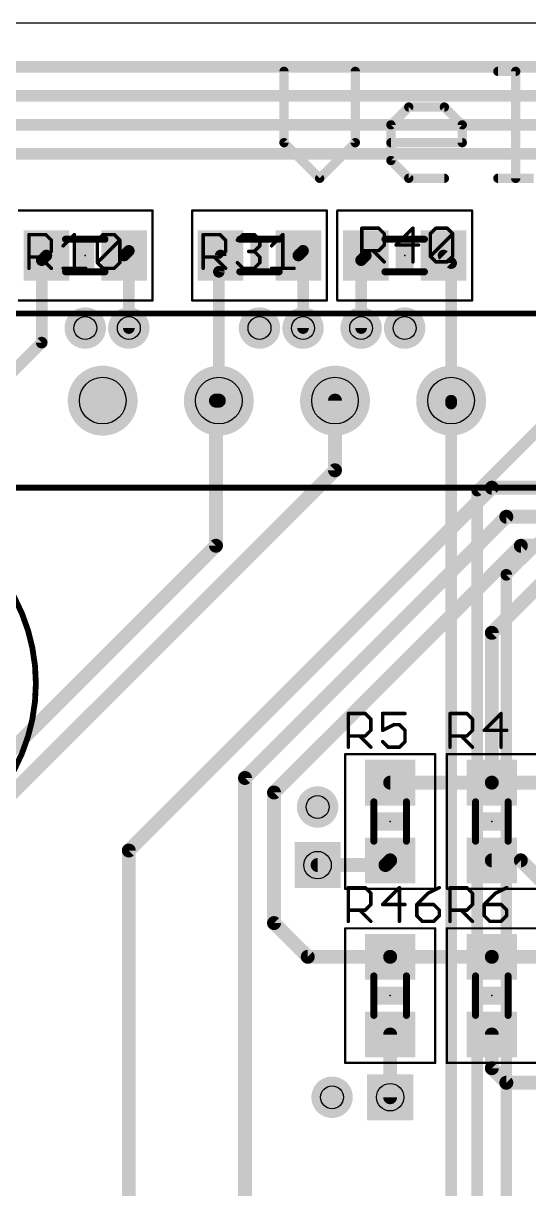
# Model space of a CAD drawing. Extents: x -0.04 to 2.7, y -0.07 to 2.5.
# Drawn here: x 0.972 to 1.407, y 1.496 to 2.5 of the extents above; entities that cross this region are included whole.
import ezdxf

# ---------------------------------------------------------------- set-up
doc = ezdxf.new("R2010")
doc.units = 0
for name, color, linetype in [('1', 22, 'CONTINUOUS'), ('16', 175, 'CONTINUOUS'), ('17', 82, 'CONTINUOUS'), ('18', 82, 'CONTINUOUS'), ('20', 7, 'CONTINUOUS'), ('21', 253, 'CONTINUOUS'), ('23', 7, 'CONTINUOUS'), ('24', 7, 'CONTINUOUS'), ('25', 253, 'CONTINUOUS'), ('31', 253, 'CONTINUOUS'), ('32', 253, 'CONTINUOUS'), ('35', 253, 'CONTINUOUS'), ('36', 253, 'CONTINUOUS'), ('39', 22, 'CONTINUOUS'), ('40', 175, 'CONTINUOUS'), ('44', 253, 'CONTINUOUS'), ('48', 253, 'CONTINUOUS'), ('51', 253, 'CONTINUOUS'), ('52', 253, 'CONTINUOUS')]:
    doc.layers.add(name, color=color, linetype=linetype)

# ---------------------------------------------------------------- blocks, each defined once
blk = doc.blocks.new('ROUNDP')
at = {"const_width": 0.5}
blk.add_lwpolyline([(0, -0.25, 1), (0, 0.25, 1), (0, -0.25)], format="xyb", dxfattribs=at)
blk = doc.blocks.new('RECT')
blk.add_solid([(-0.5, -0.5), (0.5, -0.5), (-0.5, 0.5), (0.5, 0.5)])
blk = doc.blocks.new('ROUNDV')
at = {"const_width": 0.5}
blk.add_lwpolyline([(0, -0.25, 1), (0, 0.25, 1), (0, -0.25)], format="xyb", dxfattribs=at)
blk = doc.blocks.new('SQUAREV')
blk.add_solid([(-0.5, -0.5), (0.5, -0.5), (-0.5, 0.5), (0.5, 0.5)])

msp = doc.modelspace()

# ---------------------------------------------------------------- linework, layer by layer
at = {"layer": '1'}
for points, const_width in [([(1.7125, 2.4625), (0.575, 2.4625)], 0.01), ([(1.6375, 2.4375), (0.575, 2.4375)], 0.01), ([(1.5625, 2.4125), (0.575, 2.4125)], 0.01), ([(1.5025, 2.3875), (0.6125, 2.3875)], 0.01), ([(1.1375, 2.05), (1.1375, 2.175)], 0.012), ([(1.1375, 2.175), (1.14, 2.175)], 0.012), ([(1.24, 2.115), (1.24, 2.175)], 0.012), ([(0.85, 1.725), (1.24, 2.115)], 0.012), ([(1.375, 2.1), (1.0625, 1.7875)], 0.012), ([(2.1625, 2.1), (1.375, 2.1)], 0.012), ([(1.3875, 2.075), (1.1625, 1.85)], 0.012), ([(2.2375, 2.075), (1.3875, 2.075)], 0.012), ([(0.875, 1.7875), (1.1375, 2.05)], 0.012), ([(1.4, 2.05), (1.1875, 1.8375)], 0.012), ([(2.3125, 2.05), (1.4, 2.05)], 0.012), ([(1.425, 2.025), (1.375, 1.975)], 0.012), ([(1.375, 1.975), (1.375, 1.845965)], 0.012), ([(1.1625, 1.85), (1.1625, 1.3875)], 0.012), ([(1.375, 1.845965), (1.2875, 1.845965)], 0.012), ([(1.375, 1.845965), (1.5, 1.845965)], 0.012), ([(1.1875, 1.8375), (1.1875, 1.725)], 0.012), ([(1.0625, 1.7875), (1.0625, 1.3)], 0.012), ([(1.283465, 1.775), (1.225, 1.775)], 0.012), ([(1.2875, 1.779035), (1.283465, 1.775)], 0.012), ([(1.4, 1.779035), (1.375, 1.779035)], 0.012), ([(1.447785, 1.73125), (1.4, 1.779035)], 0.012), ([(1.1875, 1.725), (1.216535, 1.695965)], 0.012), ([(1.216535, 1.695965), (1.2875, 1.695965)], 0.012), ([(1.2875, 1.695965), (1.375, 1.695965)], 0.012), ([(1.433071, 1.695965), (1.375, 1.695965)], 0.012), ([(1.2875, 1.629035), (1.2875, 1.575)], 0.012), ([(1.375, 1.629035), (1.375, 1.6)], 0.012), ([(1.375, 1.6), (1.3875, 1.5875)], 0.012), ([(1.3875, 1.5875), (1.625, 1.5875)], 0.012)]:
    msp.add_lwpolyline(points, dxfattribs=dict(at, const_width=const_width))
at = {"layer": '1', "const_width": 0.006}
for points in [[(1.1405, 2.175, 1), (1.1345, 2.175)], [(1.1375, 2.178, 1), (1.1375, 2.172)], [(1.14, 2.172, 1), (1.14, 2.178)], [(1.243, 2.175, 1), (1.237, 2.175)], [(1.237, 2.115, 1), (1.243, 2.115)], [(1.242121, 2.112879, 1), (1.237879, 2.117121)], [(1.375, 2.103, 1), (1.375, 2.097)], [(1.377121, 2.097879, 1), (1.372879, 2.102121)], [(1.3875, 2.078, 1), (1.3875, 2.072)], [(1.389621, 2.072879, 1), (1.385379, 2.077121)], [(1.1345, 2.05, 1), (1.1405, 2.05)], [(1.139621, 2.047879, 1), (1.135379, 2.052121)], [(1.4, 2.053, 1), (1.4, 2.047)], [(1.402121, 2.047879, 1), (1.397879, 2.052121)], [(1.378, 1.975, 1), (1.372, 1.975)], [(1.372879, 1.977121, 1), (1.377121, 1.972879)], [(1.1655, 1.85, 1), (1.1595, 1.85)], [(1.160379, 1.852121, 1), (1.164621, 1.847879)], [(1.2875, 1.848965, 1), (1.2875, 1.842965)], [(1.375, 1.848965, 1), (1.375, 1.842965)], [(1.372, 1.845965, 1), (1.378, 1.845965)], [(1.375, 1.842965, 1), (1.375, 1.848965)], [(1.1905, 1.8375, 1), (1.1845, 1.8375)], [(1.185379, 1.839621, 1), (1.189621, 1.835379)], [(1.0655, 1.7875, 1), (1.0595, 1.7875)], [(1.060379, 1.789621, 1), (1.064621, 1.785379)], [(1.225, 1.778, 1), (1.225, 1.772)], [(1.281343, 1.777121, 1), (1.285586, 1.772879)], [(1.283465, 1.772, 1), (1.283465, 1.778)], [(1.289621, 1.776914, 1), (1.285379, 1.781157)], [(1.375, 1.782035, 1), (1.375, 1.776035)], [(1.402121, 1.781157, 1), (1.397879, 1.776914)], [(1.4, 1.776035, 1), (1.4, 1.782035)], [(1.189621, 1.727121, 1), (1.185379, 1.722879)], [(1.1845, 1.725, 1), (1.1905, 1.725)], [(1.216535, 1.698965, 1), (1.216535, 1.692965)], [(1.214414, 1.693843, 1), (1.218657, 1.698086)], [(1.2875, 1.698965, 1), (1.2875, 1.692965)], [(1.2875, 1.692965, 1), (1.2875, 1.698965)], [(1.375, 1.698965, 1), (1.375, 1.692965)], [(1.375, 1.692965, 1), (1.375, 1.698965)], [(1.2905, 1.629035, 1), (1.2845, 1.629035)], [(1.378, 1.629035, 1), (1.372, 1.629035)], [(1.377121, 1.602121, 1), (1.372879, 1.597879)], [(1.372, 1.6, 1), (1.378, 1.6)], [(1.3875, 1.5905, 1), (1.3875, 1.5845)], [(1.385379, 1.585379, 1), (1.389621, 1.589621)], [(1.2845, 1.575, 1), (1.2905, 1.575)]]:
    msp.add_lwpolyline(points, format="xyb", dxfattribs=at)
at = {"layer": '16', "const_width": 0.01}
for points in [[(1.058465, 2.3), (1.0625, 2.304035)], [(1.0625, 2.304035), (1.0625, 2.2375)], [(1.208465, 2.3), (1.2125, 2.304035)], [(1.2125, 2.304035), (1.2125, 2.2375)], [(0.991535, 2.3), (0.9875, 2.295965)], [(0.9875, 2.295965), (0.9875, 2.225)], [(1.141535, 2.3), (1.14, 2.285965)], [(1.266535, 2.3), (1.2625, 2.295965)], [(1.2625, 2.295965), (1.2625, 2.2375)], [(1.333465, 2.3), (1.34, 2.293465)], [(1.14, 2.285965), (1.14, 2.175)], [(1.34, 2.293465), (1.34, 2.175)], [(0.9875, 2.225), (0.94, 2.1775)], [(1.34, 2.1725), (1.34, 2.175)], [(1.34, 0.665), (1.34, 2.175)], [(1.3625, 2.0975), (1.44, 2.175)], [(1.3875, 2.025), (1.5375, 2.175)], [(1.3625, 0.65), (1.3625, 2.0975)], [(1.3875, 0.6375), (1.3875, 2.025)]]:
    msp.add_lwpolyline(points, dxfattribs=at)
at = {"layer": '16', "const_width": 0.005}
for points in [[(1.065, 2.304035, 1), (1.06, 2.304035)], [(1.064268, 2.302268, 1), (1.060732, 2.305803)], [(1.215, 2.304035, 1), (1.21, 2.304035)], [(1.214268, 2.302268, 1), (1.210732, 2.305803)], [(0.99, 2.295965, 1), (0.985, 2.295965)], [(0.985732, 2.297732, 1), (0.989268, 2.294197)], [(0.993303, 2.298232, 1), (0.989768, 2.301768)], [(1.056697, 2.301768, 1), (1.060232, 2.298232)], [(1.144021, 2.299728, 1), (1.13905, 2.300272)], [(1.206697, 2.301768, 1), (1.210232, 2.298232)], [(1.265, 2.295965, 1), (1.26, 2.295965)], [(1.260732, 2.297732, 1), (1.264268, 2.294197)], [(1.268303, 2.298232, 1), (1.264768, 2.301768)], [(1.335232, 2.301768, 1), (1.331697, 2.298232)], [(1.1425, 2.285965, 1), (1.1375, 2.285965)], [(1.137515, 2.286236, 1), (1.142485, 2.285693)], [(1.3425, 2.293465, 1), (1.3375, 2.293465)], [(1.338232, 2.291697, 1), (1.341768, 2.295232)], [(1.06, 2.2375, 1), (1.065, 2.2375)], [(1.21, 2.2375, 1), (1.215, 2.2375)], [(1.26, 2.2375, 1), (1.265, 2.2375)], [(0.989268, 2.223232, 1), (0.985732, 2.226768)], [(0.985, 2.225, 1), (0.99, 2.225)], [(1.3425, 2.175, 1), (1.3375, 2.175)], [(1.3425, 2.175, 1), (1.3375, 2.175)], [(1.1375, 2.175, 1), (1.1425, 2.175)], [(1.3375, 2.175, 1), (1.3425, 2.175)], [(1.3375, 2.1725, 1), (1.3425, 2.1725)], [(1.365, 2.0975, 1), (1.36, 2.0975)], [(1.360732, 2.099268, 1), (1.364268, 2.095732)], [(1.39, 2.025, 1), (1.385, 2.025)], [(1.385732, 2.026768, 1), (1.389268, 2.023232)]]:
    msp.add_lwpolyline(points, format="xyb", dxfattribs=at)
at = {"layer": '20'}
msp.add_line((2.7, 2.5), (0, 2.5), dxfattribs=at)
at = {"layer": '21', "const_width": 0.005}
for points in [[(0.665, 2.25), (1.715, 2.25)], [(1.715, 2.1), (0.665, 2.1)]]:
    msp.add_lwpolyline(points, dxfattribs=at)
msp.add_lwpolyline([(0.825, 1.773917, 1), (0.825, 2.088878, 1), (0.825, 1.773917)], format="xyb", dxfattribs=at)
at = {"layer": '23'}
for p in [(1.2875, 1.8125), (1.375, 1.8125), (1.2875, 1.6625), (1.375, 1.6625)]:
    msp.add_point(p, dxfattribs=at)
at = {"layer": '24'}
for p in [(1.025, 2.3), (1.175, 2.3), (1.3, 2.3)]:
    msp.add_point(p, dxfattribs=at)
at = {"layer": '25', "const_width": 0.003}
for points in [[(0.9765, 2.289), (0.9765, 2.318025)], [(0.9765, 2.318025), (0.991012, 2.318025)], [(0.991012, 2.318025), (0.99585, 2.313187)], [(1.005965, 2.30835), (1.01564, 2.318025)], [(1.01564, 2.318025), (1.01564, 2.289)], [(1.03543, 2.313187), (1.040268, 2.318025)], [(1.040268, 2.318025), (1.049943, 2.318025)], [(1.049943, 2.318025), (1.05478, 2.313187)], [(1.1265, 2.289), (1.1265, 2.318025)], [(1.1265, 2.318025), (1.141012, 2.318025)], [(1.141012, 2.318025), (1.14585, 2.313187)], [(1.155965, 2.313187), (1.160803, 2.318025)], [(1.160803, 2.318025), (1.170477, 2.318025)], [(1.170477, 2.318025), (1.175315, 2.313187)], [(1.18543, 2.30835), (1.195105, 2.318025)], [(1.195105, 2.318025), (1.195105, 2.289)], [(1.263104, 2.2945), (1.263104, 2.323525)], [(1.263104, 2.323525), (1.277617, 2.323525)], [(1.277617, 2.323525), (1.282454, 2.318687)], [(1.282454, 2.318687), (1.282454, 2.309012)], [(1.307082, 2.323525), (1.29257, 2.309012)], [(1.307082, 2.2945), (1.307082, 2.323525)], [(1.322035, 2.318687), (1.326872, 2.323525)], [(1.322035, 2.299337), (1.322035, 2.318687)], [(1.322035, 2.299337), (1.341385, 2.318687)], [(1.326872, 2.323525), (1.336547, 2.323525)], [(1.336547, 2.323525), (1.341385, 2.318687)], [(1.341385, 2.318687), (1.341385, 2.299337)], [(0.99585, 2.313187), (0.99585, 2.303512)], [(1.03543, 2.293837), (1.03543, 2.313187)], [(1.03543, 2.293837), (1.05478, 2.313187)], [(1.05478, 2.313187), (1.05478, 2.293837)], [(1.14585, 2.313187), (1.14585, 2.303512)], [(1.175315, 2.30835), (1.170477, 2.303512)], [(1.175315, 2.313187), (1.175315, 2.30835)], [(1.282454, 2.309012), (1.277617, 2.304175)], [(1.29257, 2.309012), (1.311919, 2.309012)], [(0.991012, 2.298675), (0.9765, 2.298675)], [(0.986175, 2.298675), (0.99585, 2.289)], [(0.99585, 2.303512), (0.991012, 2.298675)], [(1.141012, 2.298675), (1.1265, 2.298675)], [(1.136175, 2.298675), (1.14585, 2.289)], [(1.14585, 2.303512), (1.141012, 2.298675)], [(1.170477, 2.303512), (1.16564, 2.303512)], [(1.170477, 2.303512), (1.175315, 2.298675)], [(1.175315, 2.298675), (1.175315, 2.293837)], [(1.277617, 2.304175), (1.263104, 2.304175)], [(1.272779, 2.304175), (1.282454, 2.2945)], [(1.326872, 2.2945), (1.322035, 2.299337)], [(1.341385, 2.299337), (1.336547, 2.2945)], [(1.005965, 2.289), (1.025315, 2.289)], [(1.040268, 2.289), (1.03543, 2.293837)], [(1.049943, 2.289), (1.040268, 2.289)], [(1.05478, 2.293837), (1.049943, 2.289)], [(1.160803, 2.289), (1.155965, 2.293837)], [(1.170477, 2.289), (1.160803, 2.289)], [(1.175315, 2.293837), (1.170477, 2.289)], [(1.18543, 2.289), (1.20478, 2.289)], [(1.336547, 2.2945), (1.326872, 2.2945)], [(1.2515, 1.8765), (1.2515, 1.905525)], [(1.2515, 1.905525), (1.266012, 1.905525)], [(1.266012, 1.905525), (1.27085, 1.900687)], [(1.27085, 1.900687), (1.27085, 1.891012)], [(1.300315, 1.905525), (1.280965, 1.905525)], [(1.280965, 1.905525), (1.280965, 1.891012)], [(1.280965, 1.891012), (1.29064, 1.89585)], [(1.29064, 1.89585), (1.295477, 1.89585)], [(1.295477, 1.89585), (1.300315, 1.891012)], [(1.339, 1.8765), (1.339, 1.905525)], [(1.339, 1.905525), (1.353512, 1.905525)], [(1.353512, 1.905525), (1.35835, 1.900687)], [(1.35835, 1.900687), (1.35835, 1.891012)], [(1.382977, 1.905525), (1.368465, 1.891012)], [(1.382977, 1.8765), (1.382977, 1.905525)], [(1.266012, 1.886175), (1.2515, 1.886175)], [(1.261175, 1.886175), (1.27085, 1.8765)], [(1.27085, 1.891012), (1.266012, 1.886175)], [(1.300315, 1.891012), (1.300315, 1.881337)], [(1.353512, 1.886175), (1.339, 1.886175)], [(1.348675, 1.886175), (1.35835, 1.8765)], [(1.35835, 1.891012), (1.353512, 1.886175)], [(1.368465, 1.891012), (1.387815, 1.891012)], [(1.285803, 1.8765), (1.280965, 1.881337)], [(1.295477, 1.8765), (1.285803, 1.8765)], [(1.300315, 1.881337), (1.295477, 1.8765)], [(1.2515, 1.7265), (1.2515, 1.755525)], [(1.2515, 1.755525), (1.266012, 1.755525)], [(1.266012, 1.755525), (1.27085, 1.750687)], [(1.295477, 1.755525), (1.280965, 1.741012)], [(1.295477, 1.7265), (1.295477, 1.755525)], [(1.32978, 1.755525), (1.320105, 1.750687)], [(1.339, 1.7265), (1.339, 1.755525)], [(1.339, 1.755525), (1.353512, 1.755525)], [(1.353512, 1.755525), (1.35835, 1.750687)], [(1.387815, 1.755525), (1.37814, 1.750687)], [(1.27085, 1.750687), (1.27085, 1.741012)], [(1.320105, 1.750687), (1.31043, 1.741012)], [(1.35835, 1.750687), (1.35835, 1.741012)], [(1.37814, 1.750687), (1.368465, 1.741012)], [(1.266012, 1.736175), (1.2515, 1.736175)], [(1.261175, 1.736175), (1.27085, 1.7265)], [(1.27085, 1.741012), (1.266012, 1.736175)], [(1.280965, 1.741012), (1.300315, 1.741012)], [(1.31043, 1.741012), (1.31043, 1.731337)], [(1.324943, 1.741012), (1.31043, 1.741012)], [(1.32978, 1.736175), (1.324943, 1.741012)], [(1.32978, 1.731337), (1.32978, 1.736175)], [(1.353512, 1.736175), (1.339, 1.736175)], [(1.348675, 1.736175), (1.35835, 1.7265)], [(1.35835, 1.741012), (1.353512, 1.736175)], [(1.368465, 1.741012), (1.368465, 1.731337)], [(1.382977, 1.741012), (1.368465, 1.741012)], [(1.387815, 1.736175), (1.382977, 1.741012)], [(1.387815, 1.731337), (1.387815, 1.736175)], [(1.31043, 1.731337), (1.315268, 1.7265)], [(1.315268, 1.7265), (1.324943, 1.7265)], [(1.324943, 1.7265), (1.32978, 1.731337)], [(1.368465, 1.731337), (1.373303, 1.7265)], [(1.373303, 1.7265), (1.382977, 1.7265)], [(1.382977, 1.7265), (1.387815, 1.731337)]]:
    msp.add_lwpolyline(points, dxfattribs=at)
at = {"layer": '25', "const_width": 0.0015}
for points in [[(0.97725, 2.318025, 1), (0.97575, 2.318025)], [(0.9765, 2.318775, 1), (0.9765, 2.317275)], [(0.991543, 2.318555, 1), (0.990482, 2.317494)], [(0.991012, 2.317275, 1), (0.991012, 2.318775)], [(1.01639, 2.318025, 1), (1.01489, 2.318025)], [(1.01617, 2.317494, 1), (1.01511, 2.318555)], [(1.040268, 2.318775, 1), (1.040268, 2.317275)], [(1.040798, 2.317494, 1), (1.039737, 2.318555)], [(1.050473, 2.318555, 1), (1.049412, 2.317494)], [(1.049943, 2.317275, 1), (1.049943, 2.318775)], [(1.12725, 2.318025, 1), (1.12575, 2.318025)], [(1.1265, 2.318775, 1), (1.1265, 2.317275)], [(1.141543, 2.318555, 1), (1.140482, 2.317494)], [(1.141012, 2.317275, 1), (1.141012, 2.318775)], [(1.160803, 2.318775, 1), (1.160803, 2.317275)], [(1.161333, 2.317494, 1), (1.160272, 2.318555)], [(1.171008, 2.318555, 1), (1.169947, 2.317494)], [(1.170477, 2.317275, 1), (1.170477, 2.318775)], [(1.195855, 2.318025, 1), (1.194355, 2.318025)], [(1.195636, 2.317494, 1), (1.194575, 2.318555)], [(1.263854, 2.323525, 1), (1.262354, 2.323525)], [(1.263104, 2.324275, 1), (1.263104, 2.322775)], [(1.278147, 2.324055, 1), (1.277086, 2.322994)], [(1.277617, 2.322775, 1), (1.277617, 2.324275)], [(1.283204, 2.318687, 1), (1.281704, 2.318687)], [(1.281924, 2.318157, 1), (1.282985, 2.319218)], [(1.307832, 2.323525, 1), (1.306332, 2.323525)], [(1.307612, 2.322994, 1), (1.306552, 2.324055)], [(1.321504, 2.319218, 1), (1.322565, 2.318157)], [(1.322785, 2.318687, 1), (1.321285, 2.318687)], [(1.326872, 2.324275, 1), (1.326872, 2.322775)], [(1.327403, 2.322994, 1), (1.326342, 2.324055)], [(1.337077, 2.324055, 1), (1.336017, 2.322994)], [(1.336547, 2.322775, 1), (1.336547, 2.324275)], [(1.342135, 2.318687, 1), (1.340635, 2.318687)], [(1.341915, 2.318157, 1), (1.340854, 2.319218)], [(1.340854, 2.318157, 1), (1.341915, 2.319218)], [(0.9966, 2.313187, 1), (0.9951, 2.313187)], [(0.995319, 2.312657, 1), (0.99638, 2.313718)], [(1.005435, 2.30888, 1), (1.006496, 2.307819)], [(1.03618, 2.313187, 1), (1.03468, 2.313187)], [(1.0349, 2.313718, 1), (1.035961, 2.312657)], [(1.05553, 2.313187, 1), (1.05403, 2.313187)], [(1.05531, 2.312657, 1), (1.05425, 2.313718)], [(1.05425, 2.312657, 1), (1.05531, 2.313718)], [(1.1466, 2.313187, 1), (1.1451, 2.313187)], [(1.145319, 2.312657, 1), (1.14638, 2.313718)], [(1.155435, 2.313718, 1), (1.156496, 2.312657)], [(1.176065, 2.313187, 1), (1.174565, 2.313187)], [(1.174565, 2.30835, 1), (1.176065, 2.30835)], [(1.174785, 2.312657, 1), (1.175845, 2.313718)], [(1.175845, 2.307819, 1), (1.174785, 2.30888)], [(1.1849, 2.30888, 1), (1.185961, 2.307819)], [(1.281704, 2.309012, 1), (1.283204, 2.309012)], [(1.282985, 2.308482, 1), (1.281924, 2.309543)], [(1.292039, 2.309543, 1), (1.2931, 2.308482)], [(1.29257, 2.309762, 1), (1.29257, 2.308262)], [(1.311919, 2.308262, 1), (1.311919, 2.309762)], [(0.9765, 2.299425, 1), (0.9765, 2.297925)], [(0.986705, 2.299205, 1), (0.985645, 2.298144)], [(0.990482, 2.299205, 1), (0.991543, 2.298144)], [(0.991012, 2.297925, 1), (0.991012, 2.299425)], [(0.9951, 2.303512, 1), (0.9966, 2.303512)], [(0.99638, 2.302982, 1), (0.995319, 2.304043)], [(1.1265, 2.299425, 1), (1.1265, 2.297925)], [(1.136705, 2.299205, 1), (1.135645, 2.298144)], [(1.140482, 2.299205, 1), (1.141543, 2.298144)], [(1.141012, 2.297925, 1), (1.141012, 2.299425)], [(1.1451, 2.303512, 1), (1.1466, 2.303512)], [(1.14638, 2.302982, 1), (1.145319, 2.304043)], [(1.16564, 2.304262, 1), (1.16564, 2.302762)], [(1.171008, 2.304043, 1), (1.169947, 2.302982)], [(1.169947, 2.304043, 1), (1.171008, 2.302982)], [(1.170477, 2.302762, 1), (1.170477, 2.304262)], [(1.176065, 2.298675, 1), (1.174565, 2.298675)], [(1.174785, 2.298144, 1), (1.175845, 2.299205)], [(1.263104, 2.304925, 1), (1.263104, 2.303425)], [(1.27331, 2.304705, 1), (1.272249, 2.303644)], [(1.277086, 2.304705, 1), (1.278147, 2.303644)], [(1.277617, 2.303425, 1), (1.277617, 2.304925)], [(1.322565, 2.299868, 1), (1.321504, 2.298807)], [(1.321504, 2.299868, 1), (1.322565, 2.298807)], [(1.321285, 2.299337, 1), (1.322785, 2.299337)], [(1.340635, 2.299337, 1), (1.342135, 2.299337)], [(1.341915, 2.298807, 1), (1.340854, 2.299868)], [(0.97575, 2.289, 1), (0.97725, 2.289)], [(0.995319, 2.28847, 1), (0.99638, 2.28953)], [(1.005965, 2.28975, 1), (1.005965, 2.28825)], [(1.01489, 2.289, 1), (1.01639, 2.289)], [(1.025315, 2.28825, 1), (1.025315, 2.28975)], [(1.035961, 2.294368, 1), (1.0349, 2.293307)], [(1.0349, 2.294368, 1), (1.035961, 2.293307)], [(1.03468, 2.293837, 1), (1.03618, 2.293837)], [(1.040268, 2.28975, 1), (1.040268, 2.28825)], [(1.039737, 2.28847, 1), (1.040798, 2.28953)], [(1.049412, 2.28953, 1), (1.050473, 2.28847)], [(1.049943, 2.28825, 1), (1.049943, 2.28975)], [(1.05403, 2.293837, 1), (1.05553, 2.293837)], [(1.05531, 2.293307, 1), (1.05425, 2.294368)], [(1.12575, 2.289, 1), (1.12725, 2.289)], [(1.145319, 2.28847, 1), (1.14638, 2.28953)], [(1.156496, 2.294368, 1), (1.155435, 2.293307)], [(1.160803, 2.28975, 1), (1.160803, 2.28825)], [(1.160272, 2.28847, 1), (1.161333, 2.28953)], [(1.169947, 2.28953, 1), (1.171008, 2.28847)], [(1.170477, 2.28825, 1), (1.170477, 2.28975)], [(1.174565, 2.293837, 1), (1.176065, 2.293837)], [(1.175845, 2.293307, 1), (1.174785, 2.294368)], [(1.18543, 2.28975, 1), (1.18543, 2.28825)], [(1.194355, 2.289, 1), (1.195855, 2.289)], [(1.20478, 2.28825, 1), (1.20478, 2.28975)], [(1.262354, 2.2945, 1), (1.263854, 2.2945)], [(1.281924, 2.29397, 1), (1.282985, 2.29503)], [(1.306332, 2.2945, 1), (1.307832, 2.2945)], [(1.326872, 2.29525, 1), (1.326872, 2.29375)], [(1.326342, 2.29397, 1), (1.327403, 2.29503)], [(1.336017, 2.29503, 1), (1.337077, 2.29397)], [(1.336547, 2.29375, 1), (1.336547, 2.29525)], [(1.25225, 1.905525, 1), (1.25075, 1.905525)], [(1.2515, 1.906275, 1), (1.2515, 1.904775)], [(1.266543, 1.906055, 1), (1.265482, 1.904994)], [(1.266012, 1.904775, 1), (1.266012, 1.906275)], [(1.2716, 1.900687, 1), (1.2701, 1.900687)], [(1.270319, 1.900157, 1), (1.27138, 1.901218)], [(1.280965, 1.906275, 1), (1.280965, 1.904775)], [(1.281715, 1.905525, 1), (1.280215, 1.905525)], [(1.29064, 1.8966, 1), (1.29064, 1.8951)], [(1.290975, 1.895179, 1), (1.290305, 1.896521)], [(1.296008, 1.89638, 1), (1.294947, 1.895319)], [(1.295477, 1.8951, 1), (1.295477, 1.8966)], [(1.300315, 1.904775, 1), (1.300315, 1.906275)], [(1.33975, 1.905525, 1), (1.33825, 1.905525)], [(1.339, 1.906275, 1), (1.339, 1.904775)], [(1.354043, 1.906055, 1), (1.352982, 1.904994)], [(1.353512, 1.904775, 1), (1.353512, 1.906275)], [(1.3591, 1.900687, 1), (1.3576, 1.900687)], [(1.357819, 1.900157, 1), (1.35888, 1.901218)], [(1.383727, 1.905525, 1), (1.382227, 1.905525)], [(1.383508, 1.904994, 1), (1.382447, 1.906055)], [(1.2515, 1.886925, 1), (1.2515, 1.885425)], [(1.261705, 1.886705, 1), (1.260645, 1.885644)], [(1.265482, 1.886705, 1), (1.266543, 1.885644)], [(1.266012, 1.885425, 1), (1.266012, 1.886925)], [(1.2701, 1.891012, 1), (1.2716, 1.891012)], [(1.27138, 1.890482, 1), (1.270319, 1.891543)], [(1.28063, 1.891683, 1), (1.281301, 1.890341)], [(1.280215, 1.891012, 1), (1.281715, 1.891012)], [(1.301065, 1.891012, 1), (1.299565, 1.891012)], [(1.299785, 1.890482, 1), (1.300845, 1.891543)], [(1.339, 1.886925, 1), (1.339, 1.885425)], [(1.349205, 1.886705, 1), (1.348145, 1.885644)], [(1.352982, 1.886705, 1), (1.354043, 1.885644)], [(1.353512, 1.885425, 1), (1.353512, 1.886925)], [(1.3576, 1.891012, 1), (1.3591, 1.891012)], [(1.35888, 1.890482, 1), (1.357819, 1.891543)], [(1.368465, 1.891762, 1), (1.368465, 1.890262)], [(1.367935, 1.891543, 1), (1.368996, 1.890482)], [(1.387815, 1.890262, 1), (1.387815, 1.891762)], [(1.25075, 1.8765, 1), (1.25225, 1.8765)], [(1.270319, 1.87597, 1), (1.27138, 1.87703)], [(1.281496, 1.881868, 1), (1.280435, 1.880807)], [(1.285803, 1.87725, 1), (1.285803, 1.87575)], [(1.285272, 1.87597, 1), (1.286333, 1.87703)], [(1.294947, 1.87703, 1), (1.296008, 1.87597)], [(1.295477, 1.87575, 1), (1.295477, 1.87725)], [(1.299565, 1.881337, 1), (1.301065, 1.881337)], [(1.300845, 1.880807, 1), (1.299785, 1.881868)], [(1.33825, 1.8765, 1), (1.33975, 1.8765)], [(1.357819, 1.87597, 1), (1.35888, 1.87703)], [(1.382227, 1.8765, 1), (1.383727, 1.8765)], [(1.25225, 1.755525, 1), (1.25075, 1.755525)], [(1.2515, 1.756275, 1), (1.2515, 1.754775)], [(1.266543, 1.756055, 1), (1.265482, 1.754994)], [(1.266012, 1.754775, 1), (1.266012, 1.756275)], [(1.296227, 1.755525, 1), (1.294727, 1.755525)], [(1.296008, 1.754994, 1), (1.294947, 1.756055)], [(1.330116, 1.754854, 1), (1.329445, 1.756196)], [(1.33975, 1.755525, 1), (1.33825, 1.755525)], [(1.339, 1.756275, 1), (1.339, 1.754775)], [(1.354043, 1.756055, 1), (1.352982, 1.754994)], [(1.353512, 1.754775, 1), (1.353512, 1.756275)], [(1.38815, 1.754854, 1), (1.38748, 1.756196)], [(1.2716, 1.750687, 1), (1.2701, 1.750687)], [(1.270319, 1.750157, 1), (1.27138, 1.751218)], [(1.31977, 1.751358, 1), (1.320441, 1.750016)], [(1.320636, 1.750157, 1), (1.319575, 1.751218)], [(1.3591, 1.750687, 1), (1.3576, 1.750687)], [(1.357819, 1.750157, 1), (1.35888, 1.751218)], [(1.377805, 1.751358, 1), (1.378475, 1.750016)], [(1.37867, 1.750157, 1), (1.37761, 1.751218)], [(1.2515, 1.736925, 1), (1.2515, 1.735425)], [(1.261705, 1.736705, 1), (1.260645, 1.735644)], [(1.265482, 1.736705, 1), (1.266543, 1.735644)], [(1.266012, 1.735425, 1), (1.266012, 1.736925)], [(1.2701, 1.741012, 1), (1.2716, 1.741012)], [(1.27138, 1.740482, 1), (1.270319, 1.741543)], [(1.280965, 1.741762, 1), (1.280965, 1.740262)], [(1.280435, 1.741543, 1), (1.281496, 1.740482)], [(1.300315, 1.740262, 1), (1.300315, 1.741762)], [(1.31118, 1.741012, 1), (1.30968, 1.741012)], [(1.31043, 1.741762, 1), (1.31043, 1.740262)], [(1.3099, 1.741543, 1), (1.310961, 1.740482)], [(1.325473, 1.741543, 1), (1.324412, 1.740482)], [(1.324943, 1.740262, 1), (1.324943, 1.741762)], [(1.33053, 1.736175, 1), (1.32903, 1.736175)], [(1.32925, 1.735644, 1), (1.33031, 1.736705)], [(1.339, 1.736925, 1), (1.339, 1.735425)], [(1.349205, 1.736705, 1), (1.348145, 1.735644)], [(1.352982, 1.736705, 1), (1.354043, 1.735644)], [(1.353512, 1.735425, 1), (1.353512, 1.736925)], [(1.3576, 1.741012, 1), (1.3591, 1.741012)], [(1.35888, 1.740482, 1), (1.357819, 1.741543)], [(1.369215, 1.741012, 1), (1.367715, 1.741012)], [(1.368465, 1.741762, 1), (1.368465, 1.740262)], [(1.367935, 1.741543, 1), (1.368996, 1.740482)], [(1.383508, 1.741543, 1), (1.382447, 1.740482)], [(1.382977, 1.740262, 1), (1.382977, 1.741762)], [(1.388565, 1.736175, 1), (1.387065, 1.736175)], [(1.387285, 1.735644, 1), (1.388345, 1.736705)], [(1.25075, 1.7265, 1), (1.25225, 1.7265)], [(1.270319, 1.72597, 1), (1.27138, 1.72703)], [(1.294727, 1.7265, 1), (1.296227, 1.7265)], [(1.310961, 1.731868, 1), (1.3099, 1.730807)], [(1.30968, 1.731337, 1), (1.31118, 1.731337)], [(1.315268, 1.72725, 1), (1.315268, 1.72575)], [(1.314737, 1.72597, 1), (1.315798, 1.72703)], [(1.324412, 1.72703, 1), (1.325473, 1.72597)], [(1.324943, 1.72575, 1), (1.324943, 1.72725)], [(1.32903, 1.731337, 1), (1.33053, 1.731337)], [(1.33031, 1.730807, 1), (1.32925, 1.731868)], [(1.33825, 1.7265, 1), (1.33975, 1.7265)], [(1.357819, 1.72597, 1), (1.35888, 1.72703)], [(1.368996, 1.731868, 1), (1.367935, 1.730807)], [(1.367715, 1.731337, 1), (1.369215, 1.731337)], [(1.373303, 1.72725, 1), (1.373303, 1.72575)], [(1.372772, 1.72597, 1), (1.373833, 1.72703)], [(1.382447, 1.72703, 1), (1.383508, 1.72597)], [(1.382977, 1.72575, 1), (1.382977, 1.72725)], [(1.387065, 1.731337, 1), (1.388565, 1.731337)], [(1.388345, 1.730807, 1), (1.387285, 1.731868)]]:
    msp.add_lwpolyline(points, format="xyb", dxfattribs=at)
at = {"layer": '39', "const_width": 0.002}
for points in [[(1.248799, 1.754508), (1.248799, 1.870492)], [(1.248799, 1.870492), (1.326201, 1.870492)], [(1.326201, 1.870492), (1.326201, 1.754508)], [(1.336299, 1.754508), (1.336299, 1.870492)], [(1.336299, 1.870492), (1.413701, 1.870492)], [(1.326201, 1.754508), (1.248799, 1.754508)], [(1.413701, 1.754508), (1.336299, 1.754508)], [(1.248799, 1.604508), (1.248799, 1.720492)], [(1.248799, 1.720492), (1.326201, 1.720492)], [(1.326201, 1.720492), (1.326201, 1.604508)], [(1.336299, 1.604508), (1.336299, 1.720492)], [(1.336299, 1.720492), (1.413701, 1.720492)], [(1.326201, 1.604508), (1.248799, 1.604508)], [(1.413701, 1.604508), (1.336299, 1.604508)]]:
    msp.add_lwpolyline(points, dxfattribs=at)
at = {"layer": '39', "const_width": 0.001}
for points in [[(1.249299, 1.870492, 1), (1.248299, 1.870492)], [(1.248799, 1.870992, 1), (1.248799, 1.869992)], [(1.326701, 1.870492, 1), (1.325701, 1.870492)], [(1.326201, 1.869992, 1), (1.326201, 1.870992)], [(1.336799, 1.870492, 1), (1.335799, 1.870492)], [(1.336299, 1.870992, 1), (1.336299, 1.869992)], [(1.248799, 1.755008, 1), (1.248799, 1.754008)], [(1.248299, 1.754508, 1), (1.249299, 1.754508)], [(1.325701, 1.754508, 1), (1.326701, 1.754508)], [(1.326201, 1.754008, 1), (1.326201, 1.755008)], [(1.336299, 1.755008, 1), (1.336299, 1.754008)], [(1.335799, 1.754508, 1), (1.336799, 1.754508)], [(1.249299, 1.720492, 1), (1.248299, 1.720492)], [(1.248799, 1.720992, 1), (1.248799, 1.719992)], [(1.326701, 1.720492, 1), (1.325701, 1.720492)], [(1.326201, 1.719992, 1), (1.326201, 1.720992)], [(1.336799, 1.720492, 1), (1.335799, 1.720492)], [(1.336299, 1.720992, 1), (1.336299, 1.719992)], [(1.248799, 1.605008, 1), (1.248799, 1.604008)], [(1.248299, 1.604508, 1), (1.249299, 1.604508)], [(1.325701, 1.604508, 1), (1.326701, 1.604508)], [(1.326201, 1.604008, 1), (1.326201, 1.605008)], [(1.336299, 1.605008, 1), (1.336299, 1.604008)], [(1.335799, 1.604508, 1), (1.336799, 1.604508)]]:
    msp.add_lwpolyline(points, format="xyb", dxfattribs=at)
at = {"layer": '40', "const_width": 0.002}
for points in [[(1.082992, 2.338701), (0.967008, 2.338701)], [(1.082992, 2.261299), (1.082992, 2.338701)], [(1.232992, 2.338701), (1.117008, 2.338701)], [(1.117008, 2.338701), (1.117008, 2.261299)], [(1.232992, 2.261299), (1.232992, 2.338701)], [(1.357992, 2.338701), (1.242008, 2.338701)], [(1.242008, 2.338701), (1.242008, 2.261299)], [(1.357992, 2.261299), (1.357992, 2.338701)], [(0.967008, 2.261299), (1.082992, 2.261299)], [(1.117008, 2.261299), (1.232992, 2.261299)], [(1.242008, 2.261299), (1.357992, 2.261299)]]:
    msp.add_lwpolyline(points, dxfattribs=at)
at = {"layer": '40', "const_width": 0.001}
for points in [[(1.083492, 2.338701, 1), (1.082492, 2.338701)], [(1.082992, 2.338201, 1), (1.082992, 2.339201)], [(1.117008, 2.339201, 1), (1.117008, 2.338201)], [(1.117508, 2.338701, 1), (1.116508, 2.338701)], [(1.233492, 2.338701, 1), (1.232492, 2.338701)], [(1.232992, 2.338201, 1), (1.232992, 2.339201)], [(1.242008, 2.339201, 1), (1.242008, 2.338201)], [(1.242508, 2.338701, 1), (1.241508, 2.338701)], [(1.358492, 2.338701, 1), (1.357492, 2.338701)], [(1.357992, 2.338201, 1), (1.357992, 2.339201)], [(1.082492, 2.261299, 1), (1.083492, 2.261299)], [(1.082992, 2.260799, 1), (1.082992, 2.261799)], [(1.117008, 2.261799, 1), (1.117008, 2.260799)], [(1.116508, 2.261299, 1), (1.117508, 2.261299)], [(1.232492, 2.261299, 1), (1.233492, 2.261299)], [(1.232992, 2.260799, 1), (1.232992, 2.261799)], [(1.242008, 2.261799, 1), (1.242008, 2.260799)], [(1.241508, 2.261299, 1), (1.242508, 2.261299)], [(1.357492, 2.261299, 1), (1.358492, 2.261299)], [(1.357992, 2.260799, 1), (1.357992, 2.261799)]]:
    msp.add_lwpolyline(points, format="xyb", dxfattribs=at)
at = {"layer": '44'}
for centre, radius in [((1.025, 2.2375), 0.009843), ((1.0625, 2.2375), 0.009843), ((1.175, 2.2375), 0.009843), ((1.2125, 2.2375), 0.009843), ((1.2625, 2.2375), 0.009843), ((1.3, 2.2375), 0.009843), ((1.04, 2.175), 0.020079), ((1.14, 2.175), 0.020079), ((1.24, 2.175), 0.020079), ((1.34, 2.175), 0.020079), ((1.225, 1.825), 0.009843), ((1.225, 1.775), 0.011811), ((1.2875, 1.575), 0.011811), ((1.2375, 1.575), 0.009843)]:
    msp.add_circle(centre, radius, dxfattribs=at)
at = {"layer": '48', "const_width": 0.008}
for points in [[(1.196087, 2.458579), (1.196087, 2.397193)], [(1.257473, 2.397193), (1.257473, 2.458579)], [(1.380245, 2.458579), (1.395591, 2.458579)], [(1.395591, 2.458579), (1.395591, 2.3665)], [(1.288166, 2.412539), (1.303512, 2.427886)], [(1.303512, 2.427886), (1.334205, 2.427886)], [(1.334205, 2.427886), (1.349552, 2.412539)], [(1.288166, 2.381846), (1.288166, 2.412539)], [(1.349552, 2.412539), (1.349552, 2.397193)], [(1.196087, 2.397193), (1.22678, 2.3665)], [(1.22678, 2.3665), (1.257473, 2.397193)], [(1.349552, 2.397193), (1.288166, 2.397193)], [(1.303512, 2.3665), (1.288166, 2.381846)], [(1.334205, 2.3665), (1.303512, 2.3665)], [(1.380245, 2.3665), (1.410937, 2.3665)]]:
    msp.add_lwpolyline(points, dxfattribs=at)
at = {"layer": '48', "const_width": 0.004}
for points in [[(1.198087, 2.458579, 1), (1.194087, 2.458579)], [(1.259473, 2.458579, 1), (1.255473, 2.458579)], [(1.380245, 2.460579, 1), (1.380245, 2.456579)], [(1.397591, 2.458579, 1), (1.393591, 2.458579)], [(1.395591, 2.456579, 1), (1.395591, 2.460579)], [(1.303512, 2.429886, 1), (1.303512, 2.425886)], [(1.304927, 2.426471, 1), (1.302098, 2.4293)], [(1.335619, 2.4293, 1), (1.332791, 2.426471)], [(1.334205, 2.425886, 1), (1.334205, 2.429886)], [(1.290166, 2.412539, 1), (1.286166, 2.412539)], [(1.286752, 2.413953, 1), (1.28958, 2.411125)], [(1.351552, 2.412539, 1), (1.347552, 2.412539)], [(1.348137, 2.411125, 1), (1.350966, 2.413953)], [(1.197502, 2.398607, 1), (1.194673, 2.395779)], [(1.194087, 2.397193, 1), (1.198087, 2.397193)], [(1.255473, 2.397193, 1), (1.259473, 2.397193)], [(1.258887, 2.395779, 1), (1.256059, 2.398607)], [(1.288166, 2.399193, 1), (1.288166, 2.395193)], [(1.347552, 2.397193, 1), (1.351552, 2.397193)], [(1.349552, 2.395193, 1), (1.349552, 2.399193)], [(1.28958, 2.383261, 1), (1.286752, 2.380432)], [(1.286166, 2.381846, 1), (1.290166, 2.381846)], [(1.225366, 2.367914, 1), (1.228194, 2.365086)], [(1.225366, 2.365086, 1), (1.228194, 2.367914)], [(1.303512, 2.3685, 1), (1.303512, 2.3645)], [(1.302098, 2.365086, 1), (1.304927, 2.367914)], [(1.334205, 2.3645, 1), (1.334205, 2.3685)], [(1.380245, 2.3685, 1), (1.380245, 2.3645)], [(1.393591, 2.3665, 1), (1.397591, 2.3665)]]:
    msp.add_lwpolyline(points, format="xyb", dxfattribs=at)
at = {"layer": '51', "const_width": 0.006}
for points in [[(1.273484, 1.829508), (1.273484, 1.795492)], [(1.301516, 1.795492), (1.301516, 1.829508)], [(1.360984, 1.829508), (1.360984, 1.795492)], [(1.389016, 1.795492), (1.389016, 1.829508)], [(1.273484, 1.679508), (1.273484, 1.645492)], [(1.301516, 1.645492), (1.301516, 1.679508)], [(1.360984, 1.679508), (1.360984, 1.645492)], [(1.389016, 1.645492), (1.389016, 1.679508)]]:
    msp.add_lwpolyline(points, dxfattribs=at)
at = {"layer": '51', "const_width": 0.003}
for points in [[(1.274984, 1.829508, 1), (1.271984, 1.829508)], [(1.303016, 1.829508, 1), (1.300016, 1.829508)], [(1.362484, 1.829508, 1), (1.359484, 1.829508)], [(1.390516, 1.829508, 1), (1.387516, 1.829508)], [(1.271984, 1.795492, 1), (1.274984, 1.795492)], [(1.300016, 1.795492, 1), (1.303016, 1.795492)], [(1.359484, 1.795492, 1), (1.362484, 1.795492)], [(1.387516, 1.795492, 1), (1.390516, 1.795492)], [(1.274984, 1.679508, 1), (1.271984, 1.679508)], [(1.303016, 1.679508, 1), (1.300016, 1.679508)], [(1.362484, 1.679508, 1), (1.359484, 1.679508)], [(1.390516, 1.679508, 1), (1.387516, 1.679508)], [(1.271984, 1.645492, 1), (1.274984, 1.645492)], [(1.300016, 1.645492, 1), (1.303016, 1.645492)], [(1.359484, 1.645492, 1), (1.362484, 1.645492)], [(1.387516, 1.645492, 1), (1.390516, 1.645492)]]:
    msp.add_lwpolyline(points, format="xyb", dxfattribs=at)
at = {"layer": '52', "const_width": 0.006}
for points in [[(1.007992, 2.314016), (1.042008, 2.314016)], [(1.157992, 2.314016), (1.192008, 2.314016)], [(1.282992, 2.314016), (1.317008, 2.314016)], [(1.042008, 2.285984), (1.007992, 2.285984)], [(1.192008, 2.285984), (1.157992, 2.285984)], [(1.317008, 2.285984), (1.282992, 2.285984)]]:
    msp.add_lwpolyline(points, dxfattribs=at)
at = {"layer": '52', "const_width": 0.003}
for points in [[(1.007992, 2.315516, 1), (1.007992, 2.312516)], [(1.042008, 2.312516, 1), (1.042008, 2.315516)], [(1.157992, 2.315516, 1), (1.157992, 2.312516)], [(1.192008, 2.312516, 1), (1.192008, 2.315516)], [(1.282992, 2.315516, 1), (1.282992, 2.312516)], [(1.317008, 2.312516, 1), (1.317008, 2.315516)], [(1.007992, 2.287484, 1), (1.007992, 2.284484)], [(1.042008, 2.284484, 1), (1.042008, 2.287484)], [(1.157992, 2.287484, 1), (1.157992, 2.284484)], [(1.192008, 2.284484, 1), (1.192008, 2.287484)], [(1.282992, 2.287484, 1), (1.282992, 2.284484)], [(1.317008, 2.284484, 1), (1.317008, 2.287484)]]:
    msp.add_lwpolyline(points, format="xyb", dxfattribs=at)

# ---------------------------------------------------------------- block references
at = {"layer": '1', "xscale": 0.03937, "yscale": 0.043307, "rotation": 270}
for p in [(1.2875, 1.845965), (1.375, 1.845965), (1.2875, 1.779035), (1.375, 1.779035), (1.2875, 1.695965), (1.375, 1.695965), (1.2875, 1.629035), (1.375, 1.629035)]:
    msp.add_blockref('RECT', p, dxfattribs=at)
at = {"layer": '16', "xscale": 0.03937, "yscale": 0.043307, "rotation": 180}
for p in [(0.991535, 2.3), (1.058465, 2.3), (1.141535, 2.3), (1.208465, 2.3)]:
    msp.add_blockref('RECT', p, dxfattribs=at)
at = {"layer": '16', "xscale": 0.03937, "yscale": 0.043307}
for p in [(1.266535, 2.3), (1.333465, 2.3)]:
    msp.add_blockref('RECT', p, dxfattribs=at)
at = {"layer": '17', "xscale": 0.060236, "yscale": 0.060236, "rotation": 90}
for p in [(1.04, 2.175), (1.04, 2.175), (1.14, 2.175), (1.14, 2.175), (1.24, 2.175), (1.24, 2.175), (1.34, 2.175), (1.34, 2.175)]:
    msp.add_blockref('ROUNDP', p, dxfattribs=at)
at = {"layer": '18'}
for name, p, xscale, yscale in [('ROUNDV', (1.025, 2.2375), 0.035685, 0.035685), ('ROUNDV', (1.025, 2.2375), 0.035685, 0.035685), ('ROUNDV', (1.0625, 2.2375), 0.035685, 0.035685), ('ROUNDV', (1.0625, 2.2375), 0.035685, 0.035685), ('ROUNDV', (1.175, 2.2375), 0.035685, 0.035685), ('ROUNDV', (1.175, 2.2375), 0.035685, 0.035685), ('ROUNDV', (1.2125, 2.2375), 0.035685, 0.035685), ('ROUNDV', (1.2125, 2.2375), 0.035685, 0.035685), ('ROUNDV', (1.2625, 2.2375), 0.035685, 0.035685), ('ROUNDV', (1.2625, 2.2375), 0.035685, 0.035685), ('ROUNDV', (1.3, 2.2375), 0.035685, 0.035685), ('ROUNDV', (1.3, 2.2375), 0.035685, 0.035685), ('ROUNDV', (1.225, 1.825), 0.035685, 0.035685), ('ROUNDV', (1.225, 1.825), 0.035685, 0.035685), ('SQUAREV', (1.225, 1.775), 0.039622, 0.039622), ('SQUAREV', (1.225, 1.775), 0.039622, 0.039622), ('ROUNDV', (1.2375, 1.575), 0.035685, 0.035685), ('ROUNDV', (1.2375, 1.575), 0.035685, 0.035685), ('SQUAREV', (1.2875, 1.575), 0.039622, 0.039622), ('SQUAREV', (1.2875, 1.575), 0.039622, 0.039622)]:
    msp.add_blockref(name, p, dxfattribs=dict(at, xscale=xscale, yscale=yscale))
at = {"layer": '31', "xscale": 0.03937, "yscale": 0.043307, "rotation": 270}
for p in [(1.2875, 1.845965), (1.375, 1.845965), (1.2875, 1.779035), (1.375, 1.779035), (1.2875, 1.695965), (1.375, 1.695965), (1.2875, 1.629035), (1.375, 1.629035)]:
    msp.add_blockref('RECT', p, dxfattribs=at)
at = {"layer": '32', "xscale": 0.03937, "yscale": 0.043307, "rotation": 180}
for p in [(0.991535, 2.3), (1.058465, 2.3), (1.141535, 2.3), (1.208465, 2.3)]:
    msp.add_blockref('RECT', p, dxfattribs=at)
at = {"layer": '32', "xscale": 0.03937, "yscale": 0.043307}
for p in [(1.266535, 2.3), (1.333465, 2.3)]:
    msp.add_blockref('RECT', p, dxfattribs=at)
at = {"layer": '35', "xscale": 0.01574, "yscale": 0.031504, "rotation": 270}
for p in [(1.2875, 1.8125), (1.375, 1.8125), (1.2875, 1.6625), (1.375, 1.6625)]:
    msp.add_blockref('RECT', p, dxfattribs=at)
at = {"layer": '36', "xscale": 0.01574, "yscale": 0.031504, "rotation": 180}
for p in [(1.025, 2.3), (1.175, 2.3)]:
    msp.add_blockref('RECT', p, dxfattribs=at)
at = {"layer": '36', "xscale": 0.01574, "yscale": 0.031504}
msp.add_blockref('RECT', (1.3, 2.3), dxfattribs=at)
at = {"layer": '51', "xscale": 0.016, "yscale": 0.034, "rotation": 270}
for p in [(1.2875, 1.8375), (1.375, 1.8375), (1.2875, 1.7875), (1.375, 1.7875), (1.2875, 1.6875), (1.375, 1.6875), (1.2875, 1.6375), (1.375, 1.6375)]:
    msp.add_blockref('RECT', p, dxfattribs=at)
at = {"layer": '52', "xscale": 0.016, "yscale": 0.034, "rotation": 180}
for p in [(1, 2.3), (1.05, 2.3), (1.15, 2.3), (1.2, 2.3)]:
    msp.add_blockref('RECT', p, dxfattribs=at)
at = {"layer": '52', "xscale": 0.016, "yscale": 0.034}
for p in [(1.275, 2.3), (1.325, 2.3)]:
    msp.add_blockref('RECT', p, dxfattribs=at)

doc.saveas('drawing.dxf')
